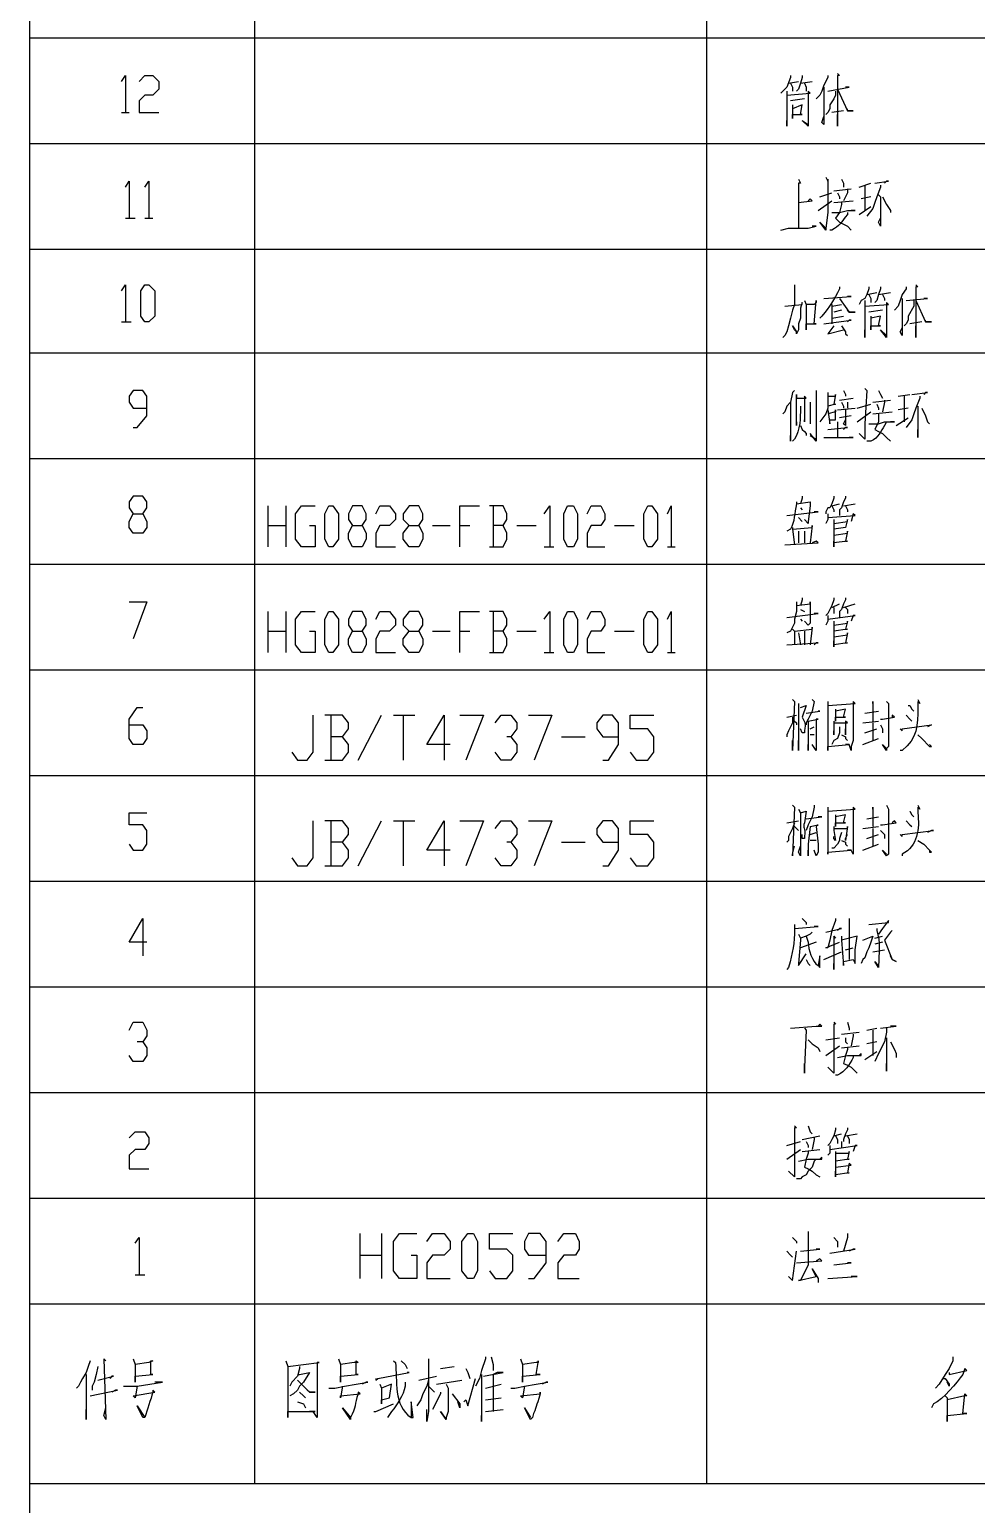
# Model space of a CAD drawing. Header units: millimetres. Extents: x -2210 to 6171, y -6737 to 5572.
# Drawn here: x 3473 to 4414, y -5699 to -4232 of the extents above; entities that cross this region are included whole.
import ezdxf

# ---------------------------------------------------------------- set-up
doc = ezdxf.new("R2010")
doc.units = ezdxf.units.MM
doc.layers.add('1', color=7, linetype='Continuous')

msp = doc.modelspace()

# ---------------------------------------------------------------- linework, layer by layer
at = {"layer": '1', "color": 0, "lineweight": 25}
for points in [[(3472.8, -1721.6), (3472.8, -6684.7)], [(3696.5, -1721.6), (3696.5, -5678.8)], [(4145.9, -1721.6), (4145.9, -5678.8)], [(6171.2, -4241.1), (3472.8, -4241.1)], [(3564.2, -4283.9), (3568.1, -4278.1), (3568.1, -4315)], [(3581.7, -4283.9), (3587.5, -4278.1), (3595.3, -4278.1), (3601.2, -4283.9), (3601.2, -4291.7), (3595.3, -4297.5), (3587.5, -4297.5), (3581.7, -4303.4), (3581.7, -4315), (3601.2, -4315)], [(4229.6, -4278.1), (4229.6, -4280), (4225.7, -4289.7), (4221.8, -4293.6), (4219.8, -4295.6)], [(4241.2, -4278.1), (4241.2, -4280), (4239.3, -4285.8), (4237.3, -4291.7), (4235.4, -4293.6)], [(4266.5, -4278.1), (4266.5, -4280), (4262.6, -4287.8), (4260.7, -4293.6), (4258.7, -4297.5), (4254.9, -4301.4), (4254.9, -4301.4)], [(4276.3, -4276.1), (4278.2, -4278.1), (4276.3, -4278.1), (4276.3, -4328.6), (4276.3, -4324.8), (4276.3, -4317)], [(4225.7, -4293.6), (4225.7, -4297.5), (4225.7, -4328.6), (4225.7, -4324.8), (4225.7, -4322.8)], [(4225.7, -4297.5), (4249, -4295.6), (4247.1, -4293.6), (4247.1, -4297.5), (4247.1, -4324.8), (4247.1, -4326.7), (4247.1, -4328.6), (4241.2, -4322.8), (4247.1, -4326.7)], [(4227.6, -4285.8), (4237.3, -4283.9)], [(4229.6, -4285.8), (4231.5, -4289.7), (4231.5, -4293.6)], [(4239.3, -4285.8), (4251, -4283.9)], [(4243.2, -4285.8), (4245.1, -4289.7), (4245.1, -4293.6)], [(4262.6, -4289.7), (4262.6, -4326.7), (4260.7, -4324.8), (4262.6, -4318.9)], [(4274.3, -4293.6), (4274.3, -4297.5), (4272.4, -4301.4), (4268.5, -4307.2), (4268.5, -4311.1), (4266.5, -4315), (4264.6, -4317)], [(4266.5, -4293.6), (4287.9, -4289.7), (4286, -4289.7), (4284, -4289.7)], [(4276.3, -4291.7), (4286, -4313.1), (4291.8, -4313.1), (4289.9, -4313.1), (4286, -4313.1), (4286, -4311.1)], [(4243.2, -4301.4), (4229.6, -4303.4)], [(4231.5, -4307.2), (4231.5, -4311.1), (4231.5, -4320.9), (4231.5, -4317), (4241.2, -4317), (4239.3, -4317), (4241.2, -4307.2), (4241.2, -4307.2), (4231.5, -4311.1)], [(3564.2, -4315), (3572, -4315)], [(4282.1, -4313.1), (4270.4, -4315)], [(6171.2, -4346.2), (3472.8, -4346.2)], [(3568.1, -4389), (3572, -4383.1), (3572, -4420.1)], [(3587.5, -4389), (3591.4, -4383.1), (3591.4, -4420.1)], [(4237.3, -4381.2), (4239.3, -4385.1), (4237.3, -4385.1), (4237.3, -4392.8), (4237.3, -4429.8)], [(4264.6, -4379.2), (4266.5, -4383.1), (4266.5, -4381.2), (4266.5, -4414.2), (4264.6, -4429.8), (4264.6, -4431.8), (4258.7, -4424), (4264.6, -4429.8)], [(4280.1, -4381.2), (4282.1, -4385.1), (4282.1, -4389)], [(4297.7, -4389), (4309.3, -4385.1)], [(4313.2, -4385.1), (4326.8, -4383.1), (4324.9, -4383.1), (4322.9, -4385.1)], [(4237.3, -4404.5), (4251, -4402.6), (4249, -4400.6), (4247.1, -4402.6)], [(4258.7, -4398.7), (4270.4, -4394.8)], [(4272.4, -4392.8), (4289.9, -4390.9)], [(4276.3, -4394.8), (4278.2, -4398.7), (4278.2, -4400.6)], [(4286, -4390.9), (4286, -4394.8), (4282.1, -4402.6)], [(4309.3, -4398.7), (4299.6, -4400.6)], [(4303.5, -4387), (4303.5, -4412.3)], [(4319.1, -4387), (4319.1, -4389), (4315.2, -4398.7), (4313.2, -4404.5), (4311.3, -4410.4), (4305.4, -4418.1)], [(4317.1, -4396.7), (4319.1, -4398.7), (4319.1, -4427.9), (4317.1, -4424), (4319.1, -4420.1)], [(4321, -4398.7), (4324.9, -4406.5), (4328.8, -4412.3), (4328.8, -4414.2)], [(4256.8, -4412.3), (4270.4, -4402.6)], [(4270.4, -4414.2), (4278.2, -4414.2), (4286, -4412.3), (4293.8, -4412.3), (4291.8, -4412.3), (4289.9, -4412.3)], [(4272.4, -4404.5), (4291.8, -4402.6)], [(4280.1, -4404.5), (4280.1, -4406.5), (4278.2, -4414.2), (4274.3, -4420.1), (4278.2, -4424), (4282.1, -4425.9), (4286, -4427.9), (4289.9, -4431.8)], [(4297.7, -4416.2), (4309.3, -4408.4)], [(3568.1, -4420.1), (3577.8, -4420.1)], [(3587.5, -4420.1), (3595.3, -4420.1)], [(4219.8, -4431.8), (4227.6, -4429.8), (4247.1, -4429.8), (4254.9, -4427.9), (4254.9, -4427.9), (4251, -4427.9)], [(6171.2, -4451.2), (3472.8, -4451.2)], [(3564.2, -4492.1), (3568.1, -4486.2), (3568.1, -4523.2)], [(3587.5, -4523.2), (3583.6, -4517.4), (3583.6, -4492.1), (3587.5, -4486.2), (3591.4, -4486.2), (3597.3, -4492.1), (3597.3, -4517.4), (3591.4, -4523.2), (3587.5, -4523.2)], [(4233.5, -4486.2), (4233.5, -4496), (4233.5, -4505.7), (4233.5, -4505.7), (4231.5, -4511.5), (4229.6, -4519.3), (4227.6, -4527.1), (4225.7, -4532.9), (4223.7, -4536.8), (4221.8, -4538.8)], [(4307.4, -4488.2), (4307.4, -4490.1), (4305.4, -4496), (4303.5, -4499.9), (4299.6, -4501.8), (4297.7, -4505.7)], [(4319.1, -4488.2), (4319.1, -4490.1), (4317.1, -4496), (4315.2, -4501.8), (4313.2, -4503.7)], [(4344.3, -4488.2), (4344.3, -4490.1), (4340.5, -4496), (4338.5, -4501.8), (4336.6, -4507.6), (4332.7, -4511.5), (4332.7, -4511.5)], [(4354.1, -4486.2), (4356, -4488.2), (4354.1, -4488.2), (4354.1, -4538.8), (4354.1, -4534.9), (4354.1, -4527.1)], [(4243.2, -4501.8), (4245.1, -4505.7), (4245.1, -4521.3), (4245.1, -4531), (4245.1, -4527.1), (4245.1, -4525.1), (4254.9, -4525.1), (4252.9, -4525.1), (4254.9, -4501.8), (4254.9, -4503.7), (4252.9, -4505.7), (4245.1, -4505.7)], [(4262.6, -4499.9), (4289.9, -4497.9), (4287.9, -4497.9), (4286, -4497.9)], [(4278.2, -4499.9), (4287.9, -4513.5), (4293.8, -4513.5), (4287.9, -4513.5), (4286, -4511.5)], [(4303.5, -4501.8), (4303.5, -4507.6), (4303.5, -4538.8), (4303.5, -4534.9), (4303.5, -4531)], [(4305.4, -4496), (4315.2, -4494)], [(4307.4, -4496), (4309.3, -4499.9), (4309.3, -4503.7)], [(4317.1, -4496), (4328.8, -4494)], [(4321, -4496), (4322.9, -4499.9), (4322.9, -4501.8)], [(4340.5, -4499.9), (4340.5, -4536.8), (4338.5, -4532.9), (4340.5, -4529)], [(4352.1, -4501.8), (4352.1, -4507.6), (4346.3, -4517.4), (4346.3, -4521.3), (4344.3, -4525.1), (4342.4, -4527.1)], [(4344.3, -4501.8), (4365.7, -4499.9), (4363.8, -4499.9), (4361.9, -4499.9)], [(4354.1, -4501.8), (4363.8, -4523.2), (4369.6, -4523.2), (4367.7, -4523.2), (4363.8, -4523.2), (4363.8, -4521.3)], [(4223.7, -4507.6), (4241.2, -4505.7), (4241.2, -4505.7), (4241.2, -4503.7), (4239.3, -4509.6), (4239.3, -4519.3), (4237.3, -4525.1), (4237.3, -4531), (4235.4, -4534.9), (4235.4, -4532.9), (4233.5, -4531), (4231.5, -4527.1), (4235.4, -4532.9), (4235.4, -4532.9)], [(4270.4, -4505.7), (4270.4, -4525.1)], [(4270.4, -4507.6), (4280.1, -4505.7)], [(4270.4, -4519.3), (4282.1, -4517.4)], [(4280.1, -4511.5), (4272.4, -4513.5)], [(4303.5, -4507.6), (4326.8, -4505.7), (4324.9, -4503.7), (4324.9, -4507.6), (4324.9, -4534.9), (4324.9, -4536.8), (4324.9, -4538.8), (4319.1, -4531), (4324.9, -4536.8)], [(4321, -4511.5), (4307.4, -4513.5)], [(4309.3, -4517.4), (4309.3, -4519.3), (4309.3, -4531), (4309.3, -4527.1), (4319.1, -4527.1), (4317.1, -4527.1), (4319.1, -4517.4), (4319.1, -4517.4), (4309.3, -4519.3)], [(3564.2, -4523.2), (3573.9, -4523.2)], [(4262.6, -4525.1), (4289.9, -4521.3), (4287.9, -4521.3), (4286, -4523.2)], [(4272.4, -4527.1), (4266.5, -4534.9), (4266.5, -4534.9), (4282.1, -4531)], [(4280.1, -4527.1), (4284, -4532.9), (4284, -4534.9), (4286, -4536.8)], [(4359.9, -4523.2), (4348.2, -4525.1)], [(6171.2, -4554.3), (3472.8, -4554.3)], [(3575.9, -4628.3), (3579.8, -4628.3), (3589.5, -4616.6), (3589.5, -4597.1), (3585.6, -4591.3), (3575.9, -4591.3), (3572, -4597.1), (3572, -4603), (3575.9, -4608.8), (3589.5, -4608.8)], [(4233.5, -4591.3), (4231.5, -4593.2), (4229.6, -4603), (4225.7, -4606.9), (4223.7, -4612.7), (4221.8, -4614.6)], [(4254.9, -4591.3), (4254.9, -4595.2), (4254.9, -4638), (4254.9, -4639.9), (4254.9, -4641.9), (4249, -4634.1)], [(4282.1, -4591.3), (4284, -4595.2), (4284, -4597.1)], [(4303.5, -4589.3), (4305.4, -4591.3), (4305.4, -4591.3), (4303.5, -4624.4), (4303.5, -4638), (4303.5, -4639.9), (4297.7, -4634.1), (4303.5, -4639.9)], [(4317.1, -4591.3), (4319.1, -4595.2), (4321, -4599.1)], [(4229.6, -4603), (4229.6, -4634.1), (4229.6, -4639.9), (4229.6, -4641.9), (4229.6, -4636)], [(4235.4, -4622.4), (4235.4, -4626.3), (4235.4, -4620.5), (4235.4, -4599.1), (4235.4, -4595.2), (4235.4, -4599.1), (4245.1, -4599.1), (4243.2, -4597.1), (4243.2, -4622.4), (4243.2, -4622.4), (4243.2, -4620.5)], [(4249, -4603), (4249, -4624.4)], [(4266.5, -4593.2), (4266.5, -4603), (4266.5, -4608.8), (4264.6, -4614.6), (4258.7, -4622.4)], [(4266.5, -4597.1), (4274.3, -4597.1), (4274.3, -4595.2), (4272.4, -4604.9), (4274.3, -4604.9), (4266.5, -4606.9)], [(4278.2, -4601), (4291.8, -4599.1)], [(4280.1, -4603), (4282.1, -4606.9), (4282.1, -4608.8)], [(4286, -4603), (4286, -4608.8)], [(4295.7, -4608.8), (4309.3, -4604.9)], [(4311.3, -4603), (4328.8, -4601)], [(4315.2, -4604.9), (4317.1, -4608.8), (4317.1, -4610.7)], [(4322.9, -4601), (4322.9, -4603), (4321, -4612.7)], [(4336.6, -4597.1), (4348.2, -4595.2)], [(4342.4, -4597.1), (4342.4, -4622.4)], [(4358, -4597.1), (4358, -4599.1), (4354.1, -4608.8), (4352.1, -4614.6), (4350.2, -4620.5), (4344.3, -4628.3)], [(4350.2, -4595.2), (4365.7, -4593.2), (4363.8, -4593.2), (4361.9, -4595.2)], [(4266.5, -4610.7), (4268.5, -4624.4), (4268.5, -4620.5), (4274.3, -4620.5), (4274.3, -4620.5), (4274.3, -4610.7), (4274.3, -4612.7), (4266.5, -4614.6)], [(4276.3, -4610.7), (4293.8, -4608.8)], [(4289.9, -4616.6), (4278.2, -4618.5)], [(4284, -4610.7), (4284, -4626.3), (4282.1, -4624.4), (4284, -4620.5)], [(4295.7, -4622.4), (4309.3, -4612.7)], [(4311.3, -4614.6), (4330.7, -4612.7)], [(4317.1, -4614.6), (4317.1, -4616.6), (4317.1, -4622.4), (4313.2, -4630.2), (4317.1, -4632.1), (4321, -4634.1), (4324.9, -4638), (4328.8, -4641.9)], [(4334.6, -4626.3), (4346.3, -4618.5)], [(4346.3, -4608.8), (4336.6, -4610.7)], [(4356, -4606.9), (4356, -4608.8), (4356, -4638), (4356, -4634.1), (4356, -4630.2)], [(4359.9, -4608.8), (4363.8, -4616.6), (4365.7, -4622.4), (4367.7, -4624.4)], [(4239.3, -4626.3), (4241.2, -4630.2), (4243.2, -4632.1), (4245.1, -4634.1), (4245.1, -4636)], [(4266.5, -4630.2), (4286, -4628.3), (4284, -4628.3), (4282.1, -4630.2)], [(4276.3, -4622.4), (4276.3, -4638)], [(4307.4, -4624.4), (4317.1, -4624.4), (4322.9, -4622.4), (4332.7, -4622.4), (4330.7, -4622.4), (4328.8, -4622.4)], [(4249, -4636), (4254.9, -4639.9)], [(4262.6, -4638), (4291.8, -4638), (4289.9, -4638), (4287.9, -4638)], [(6171.2, -4659.4), (3472.8, -4659.4)], [(3575.9, -4733.3), (3572, -4727.5), (3572, -4721.6), (3575.9, -4713.9), (3585.6, -4713.9), (3589.5, -4708), (3589.5, -4702.2), (3585.6, -4696.4), (3575.9, -4696.4), (3572, -4702.2), (3572, -4708), (3575.9, -4713.9)], [(3710.1, -4746.9), (3710.1, -4706.1)], [(3727.6, -4706.1), (3727.6, -4746.9)], [(3751, -4725.5), (3756.8, -4725.5), (3756.8, -4746.9), (3743.2, -4746.9), (3737.3, -4739.2), (3737.3, -4713.9), (3743.2, -4706.1), (3756.8, -4706.1)], [(3770.4, -4746.9), (3766.5, -4739.2), (3766.5, -4713.9), (3770.4, -4706.1), (3774.3, -4706.1), (3780.1, -4713.9), (3780.1, -4739.2), (3774.3, -4746.9), (3770.4, -4746.9)], [(3793.8, -4746.9), (3789.9, -4739.2), (3789.9, -4733.3), (3793.8, -4725.5), (3803.5, -4725.5), (3807.4, -4719.7), (3807.4, -4713.9), (3803.5, -4706.1), (3793.8, -4706.1), (3789.9, -4713.9), (3789.9, -4719.7), (3793.8, -4725.5)], [(3817.1, -4713.9), (3821, -4706.1), (3830.7, -4706.1), (3836.6, -4713.9), (3836.6, -4719.7), (3830.7, -4725.5), (3821, -4725.5), (3817.1, -4733.3), (3817.1, -4746.9), (3836.6, -4746.9)], [(3850.2, -4746.9), (3844.3, -4739.2), (3844.3, -4733.3), (3850.2, -4725.5), (3859.9, -4725.5), (3863.8, -4719.7), (3863.8, -4713.9), (3859.9, -4706.1), (3850.2, -4706.1), (3844.3, -4713.9), (3844.3, -4719.7), (3850.2, -4725.5)], [(3900.8, -4746.9), (3900.8, -4706.1), (3920.2, -4706.1)], [(3943.6, -4725.5), (3947.5, -4719.7), (3947.5, -4713.9), (3943.6, -4706.1), (3930, -4706.1)], [(3933.8, -4706.1), (3933.8, -4746.9)], [(3984.4, -4713.9), (3990.3, -4706.1), (3990.3, -4746.9)], [(4007.8, -4746.9), (4003.9, -4739.2), (4003.9, -4713.9), (4007.8, -4706.1), (4013.6, -4706.1), (4017.5, -4713.9), (4017.5, -4739.2), (4013.6, -4746.9), (4007.8, -4746.9)], [(4027.2, -4713.9), (4031.1, -4706.1), (4040.8, -4706.1), (4044.7, -4713.9), (4044.7, -4719.7), (4040.8, -4725.5), (4031.1, -4725.5), (4027.2, -4733.3), (4027.2, -4746.9), (4044.7, -4746.9)], [(4087.5, -4746.9), (4083.6, -4739.2), (4083.6, -4713.9), (4087.5, -4706.1), (4091.4, -4706.1), (4097.3, -4713.9), (4097.3, -4739.2), (4091.4, -4746.9), (4087.5, -4746.9)], [(4107, -4713.9), (4110.9, -4706.1), (4110.9, -4746.9)], [(4235.4, -4704.1), (4249, -4702.2), (4249, -4702.2), (4249, -4706.1), (4247.1, -4721.6), (4247.1, -4723.6), (4243.2, -4719.7)], [(4241.2, -4696.4), (4241.2, -4698.3), (4239.3, -4704.1)], [(4239.3, -4708), (4241.2, -4710)], [(4272.4, -4696.4), (4272.4, -4698.3), (4270.4, -4704.1), (4268.5, -4708), (4266.5, -4708), (4264.6, -4711.9), (4264.6, -4713.9)], [(4270.4, -4706.1), (4278.2, -4704.1)], [(4270.4, -4706.1), (4272.4, -4710), (4272.4, -4711.9)], [(4284, -4696.4), (4284, -4698.3), (4282.1, -4702.2), (4280.1, -4708), (4278.2, -4710)], [(4282.1, -4706.1), (4293.8, -4704.1)], [(4284, -4706.1), (4286, -4710), (4286, -4711.9)], [(3585.6, -4713.9), (3589.5, -4721.6), (3589.5, -4727.5), (3585.6, -4733.3), (3575.9, -4733.3)], [(4225.7, -4715.8), (4256.8, -4711.9), (4254.9, -4711.9), (4252.9, -4711.9)], [(4237.3, -4717.8), (4241.2, -4721.6)], [(4266.5, -4713.9), (4266.5, -4719.7), (4264.6, -4723.6), (4264.6, -4723.6)], [(4266.5, -4717.8), (4293.8, -4715.8), (4291.8, -4713.9), (4289.9, -4721.6)], [(4272.4, -4719.7), (4272.4, -4723.6), (4272.4, -4731.4), (4272.4, -4746.9), (4272.4, -4741.1)], [(4272.4, -4723.6), (4286, -4721.6), (4286, -4719.7), (4284, -4727.5), (4284, -4727.5), (4272.4, -4729.4)], [(4278.2, -4710), (4278.2, -4713.9), (4278.2, -4715.8)], [(3710.1, -4725.5), (3727.6, -4725.5)], [(3803.5, -4725.5), (3807.4, -4733.3), (3807.4, -4739.2), (3803.5, -4746.9), (3793.8, -4746.9)], [(3859.9, -4725.5), (3863.8, -4733.3), (3863.8, -4739.2), (3859.9, -4746.9), (3850.2, -4746.9)], [(3873.5, -4725.5), (3891, -4725.5)], [(3900.8, -4725.5), (3910.5, -4725.5)], [(3930, -4746.9), (3943.6, -4746.9), (3947.5, -4739.2), (3947.5, -4733.3), (3943.6, -4725.5), (3933.8, -4725.5)], [(3957.2, -4725.5), (3976.6, -4725.5)], [(4054.5, -4725.5), (4073.9, -4725.5)], [(4231.5, -4729.4), (4251, -4727.5), (4251, -4725.5), (4249, -4743)], [(4231.5, -4727.5), (4231.5, -4729.4), (4233.5, -4745)], [(4237.3, -4731.4), (4237.3, -4743)], [(4243.2, -4731.4), (4243.2, -4743)], [(4272.4, -4735.3), (4286, -4733.3), (4286, -4731.4), (4284, -4741.1), (4286, -4741.1), (4272.4, -4743)], [(3984.4, -4746.9), (3994.2, -4746.9)], [(4107, -4746.9), (4114.8, -4746.9)], [(4223.7, -4745), (4256.8, -4743), (4254.9, -4741.1), (4251, -4743)], [(6171.2, -4764.4), (3472.8, -4764.4)], [(3572, -4801.4), (3589.5, -4801.4), (3575.9, -4838.4)], [(3710.1, -4852), (3710.1, -4811.1)], [(3727.6, -4811.1), (3727.6, -4852)], [(3751, -4830.6), (3756.8, -4830.6), (3756.8, -4852), (3743.2, -4852), (3737.3, -4844.2), (3737.3, -4818.9), (3743.2, -4811.1), (3756.8, -4811.1)], [(3770.4, -4852), (3766.5, -4844.2), (3766.5, -4818.9), (3770.4, -4811.1), (3774.3, -4811.1), (3780.1, -4818.9), (3780.1, -4844.2), (3774.3, -4852), (3770.4, -4852)], [(3793.8, -4852), (3789.9, -4844.2), (3789.9, -4838.4), (3793.8, -4830.6), (3803.5, -4830.6), (3807.4, -4824.8), (3807.4, -4818.9), (3803.5, -4811.1), (3793.8, -4811.1), (3789.9, -4818.9), (3789.9, -4824.8), (3793.8, -4830.6)], [(3817.1, -4818.9), (3821, -4811.1), (3830.7, -4811.1), (3836.6, -4818.9), (3836.6, -4824.8), (3830.7, -4830.6), (3821, -4830.6), (3817.1, -4838.4), (3817.1, -4852), (3836.6, -4852)], [(3850.2, -4852), (3844.3, -4844.2), (3844.3, -4838.4), (3850.2, -4830.6), (3859.9, -4830.6), (3863.8, -4824.8), (3863.8, -4818.9), (3859.9, -4811.1), (3850.2, -4811.1), (3844.3, -4818.9), (3844.3, -4824.8), (3850.2, -4830.6)], [(3900.8, -4852), (3900.8, -4811.1), (3920.2, -4811.1)], [(3943.6, -4830.6), (3947.5, -4824.8), (3947.5, -4818.9), (3943.6, -4811.1), (3930, -4811.1)], [(3933.8, -4811.1), (3933.8, -4852)], [(3984.4, -4818.9), (3990.3, -4811.1), (3990.3, -4852)], [(4007.8, -4852), (4003.9, -4844.2), (4003.9, -4818.9), (4007.8, -4811.1), (4013.6, -4811.1), (4017.5, -4818.9), (4017.5, -4844.2), (4013.6, -4852), (4007.8, -4852)], [(4027.2, -4818.9), (4031.1, -4811.1), (4040.8, -4811.1), (4044.7, -4818.9), (4044.7, -4824.8), (4040.8, -4830.6), (4031.1, -4830.6), (4027.2, -4838.4), (4027.2, -4852), (4044.7, -4852)], [(4087.5, -4852), (4083.6, -4844.2), (4083.6, -4818.9), (4087.5, -4811.1), (4091.4, -4811.1), (4097.3, -4818.9), (4097.3, -4844.2), (4091.4, -4852), (4087.5, -4852)], [(4107, -4818.9), (4110.9, -4811.1), (4110.9, -4852)], [(4235.4, -4801.4), (4235.4, -4811.1), (4233.5, -4818.9), (4233.5, -4822.8), (4231.5, -4826.7), (4229.6, -4830.6), (4225.7, -4832.5)], [(4235.4, -4805.3), (4235.4, -4805.3), (4249, -4803.4), (4249, -4801.4), (4249, -4805.3), (4249, -4822.8), (4247.1, -4824.8), (4243.2, -4820.9)], [(4241.2, -4797.5), (4241.2, -4799.5), (4239.3, -4805.3)], [(4239.3, -4809.2), (4243.2, -4811.1)], [(4272.4, -4797.5), (4272.4, -4799.5), (4270.4, -4805.3), (4268.5, -4809.2), (4268.5, -4809.2), (4266.5, -4813.1), (4264.6, -4815)], [(4270.4, -4807.2), (4278.2, -4803.4)], [(4272.4, -4807.2), (4272.4, -4809.2), (4272.4, -4813.1)], [(4284, -4797.5), (4284, -4799.5), (4282.1, -4803.4), (4280.1, -4809.2), (4278.2, -4811.1)], [(4278.2, -4811.1), (4278.2, -4813.1), (4278.2, -4817)], [(4282.1, -4807.2), (4293.8, -4803.4)], [(4284, -4807.2), (4286, -4809.2), (4286, -4813.1)], [(4225.7, -4817), (4256.8, -4813.1), (4256.8, -4813.1), (4252.9, -4813.1)], [(4239.3, -4818.9), (4241.2, -4820.9)], [(4266.5, -4815), (4266.5, -4818.9), (4266.5, -4820.9), (4264.6, -4824.8)], [(4266.5, -4818.9), (4293.8, -4815), (4291.8, -4815), (4289.9, -4820.9)], [(4272.4, -4820.9), (4272.4, -4846.2), (4272.4, -4844.2), (4272.4, -4840.3)], [(4272.4, -4824.8), (4286, -4822.8), (4286, -4820.9), (4284, -4828.6), (4286, -4828.6), (4272.4, -4830.6)], [(3710.1, -4830.6), (3727.6, -4830.6)], [(3803.5, -4830.6), (3807.4, -4838.4), (3807.4, -4844.2), (3803.5, -4852), (3793.8, -4852)], [(3859.9, -4830.6), (3863.8, -4838.4), (3863.8, -4844.2), (3859.9, -4852), (3850.2, -4852)], [(3873.5, -4830.6), (3891, -4830.6)], [(3900.8, -4830.6), (3910.5, -4830.6)], [(3930, -4852), (3943.6, -4852), (3947.5, -4844.2), (3947.5, -4838.4), (3943.6, -4830.6), (3933.8, -4830.6)], [(3957.2, -4830.6), (3976.6, -4830.6)], [(4054.5, -4830.6), (4073.9, -4830.6)], [(4231.5, -4828.6), (4233.5, -4830.6), (4233.5, -4844.2)], [(4233.5, -4830.6), (4251, -4828.6), (4251, -4826.7), (4249, -4844.2)], [(4237.3, -4832.5), (4239.3, -4844.2)], [(4243.2, -4830.6), (4243.2, -4844.2)], [(4272.4, -4836.4), (4286, -4834.5), (4286, -4832.5), (4284, -4842.3), (4286, -4842.3), (4272.4, -4844.2)], [(3984.4, -4852), (3994.2, -4852)], [(4107, -4852), (4114.8, -4852)], [(4225.7, -4844.2), (4256.8, -4842.3), (4254.9, -4842.3), (4252.9, -4844.2)], [(6171.2, -4869.5), (3472.8, -4869.5)], [(4231.5, -4898.7), (4233.5, -4900.6), (4233.5, -4900.6), (4231.5, -4949.3), (4231.5, -4947.3), (4231.5, -4939.5)], [(4251, -4898.7), (4252.9, -4900.6), (4252.9, -4900.6), (4251, -4910.4), (4249, -4914.2), (4247.1, -4918.1), (4245.1, -4922), (4245.1, -4924)], [(3572, -4924), (3585.6, -4924), (3589.5, -4929.8), (3589.5, -4937.6), (3585.6, -4943.4), (3575.9, -4943.4), (3572, -4937.6), (3572, -4918.1), (3579.8, -4906.5), (3585.6, -4906.5)], [(4237.3, -4902.6), (4237.3, -4949.3), (4237.3, -4939.5)], [(4245.1, -4912.3), (4258.7, -4910.4), (4258.7, -4910.4), (4256.8, -4910.4)], [(4266.5, -4900.6), (4266.5, -4904.5), (4266.5, -4949.3), (4266.5, -4945.4), (4287.9, -4943.4), (4287.9, -4943.4), (4284, -4943.4)], [(4266.5, -4904.5), (4293.8, -4902.6), (4291.8, -4900.6), (4291.8, -4935.7), (4291.8, -4939.5), (4289.9, -4945.4), (4289.9, -4949.3), (4287.9, -4943.4)], [(4274.3, -4908.4), (4274.3, -4920.1), (4274.3, -4916.2), (4284, -4916.2), (4282.1, -4916.2), (4284, -4908.4), (4284, -4908.4), (4274.3, -4910.4)], [(4303.5, -4912.3), (4317.1, -4910.4)], [(4311.3, -4900.6), (4311.3, -4902.6), (4311.3, -4900.6), (4311.3, -4920.1)], [(4324.9, -4900.6), (4326.8, -4902.6), (4326.8, -4902.6), (4326.8, -4945.4), (4324.9, -4947.3), (4324.9, -4949.3), (4321, -4943.4), (4324.9, -4947.3)], [(4346.3, -4904.5), (4348.2, -4904.5), (4350.2, -4908.4), (4352.1, -4910.4)], [(3733.5, -4951.2), (3739.3, -4959), (3749, -4959), (3754.9, -4951.2), (3754.9, -4914.2)], [(3784, -4935.7), (3789.9, -4927.9), (3789.9, -4922), (3784, -4914.2), (3766.5, -4914.2)], [(3772.4, -4914.2), (3772.4, -4959)], [(3799.6, -4959), (3822.9, -4914.2)], [(3834.6, -4914.2), (3856, -4914.2)], [(3844.3, -4914.2), (3844.3, -4959)], [(3891, -4943.4), (3867.7, -4943.4), (3885.2, -4914.2), (3885.2, -4959)], [(3900.8, -4914.2), (3924.1, -4914.2), (3906.6, -4959)], [(3935.8, -4922), (3941.6, -4914.2), (3951.4, -4914.2), (3957.2, -4922), (3957.2, -4927.9), (3951.4, -4935.7), (3947.5, -4935.7)], [(3968.9, -4914.2), (3992.2, -4914.2), (3974.7, -4959)], [(4042.8, -4959), (4048.6, -4959), (4058.4, -4943.4), (4058.4, -4922), (4052.5, -4914.2), (4042.8, -4914.2), (4037, -4922), (4037, -4927.9), (4042.8, -4935.7), (4058.4, -4935.7)], [(4070, -4951.2), (4075.9, -4959), (4087.5, -4959), (4093.4, -4951.2), (4093.4, -4935.7), (4087.5, -4927.9), (4070, -4927.9), (4070, -4914.2), (4093.4, -4914.2)], [(4225.7, -4916.2), (4235.4, -4914.2)], [(4231.5, -4916.2), (4231.5, -4922), (4229.6, -4925.9), (4227.6, -4929.8), (4225.7, -4933.7), (4225.7, -4935.7)], [(4233.5, -4920.1), (4235.4, -4922), (4235.4, -4924)], [(4247.1, -4920.1), (4256.8, -4918.1), (4254.9, -4918.1), (4254.9, -4945.4), (4254.9, -4949.3), (4251, -4943.4)], [(4247.1, -4920.1), (4247.1, -4949.3), (4247.1, -4947.3), (4247.1, -4943.4)], [(4249, -4927.9), (4252.9, -4925.9)], [(4278.2, -4925.9), (4278.2, -4931.8), (4276.3, -4937.6), (4272.4, -4939.5), (4270.4, -4943.4)], [(4272.4, -4920.1), (4272.4, -4924), (4272.4, -4933.7), (4272.4, -4931.8), (4272.4, -4929.8)], [(4272.4, -4922), (4286, -4922), (4284, -4920.1), (4284, -4933.7), (4284, -4927.9)], [(4301.5, -4922), (4317.1, -4920.1)], [(4303.5, -4931.8), (4315.2, -4927.9)], [(4311.3, -4922), (4311.3, -4939.5)], [(4319.1, -4918.1), (4321, -4918.1), (4332.7, -4916.2), (4330.7, -4914.2), (4330.7, -4916.2)], [(4319.1, -4924), (4321, -4927.9), (4321, -4931.8)], [(4338.5, -4927.9), (4340.5, -4929.8), (4340.5, -4927.9), (4369.6, -4924), (4369.6, -4924), (4365.7, -4925.9)], [(4344.3, -4914.2), (4348.2, -4918.1), (4350.2, -4920.1), (4350.2, -4920.1)], [(3766.5, -4959), (3784, -4959), (3789.9, -4951.2), (3789.9, -4943.4), (3784, -4935.7), (3772.4, -4935.7)], [(3951.4, -4935.7), (3957.2, -4943.4), (3957.2, -4951.2), (3951.4, -4959), (3941.6, -4959), (3935.8, -4951.2)], [(4001.9, -4935.7), (4025.3, -4935.7)], [(4252.9, -4933.7), (4249, -4933.7)], [(4280.1, -4933.7), (4284, -4935.7), (4284, -4937.6), (4286, -4939.5)], [(4301.5, -4943.4), (4317.1, -4937.6)], [(4356, -4933.7), (4359.9, -4937.6), (4367.7, -4945.4), (4369.6, -4945.4), (4367.7, -4943.4)], [(6171.2, -4974.6), (3472.8, -4974.6)], [(3572, -5042.7), (3575.9, -5048.5), (3585.6, -5048.5), (3589.5, -5042.7), (3589.5, -5029), (3585.6, -5023.2), (3572, -5023.2), (3572, -5011.5), (3589.5, -5011.5)], [(4231.5, -5003.7), (4233.5, -5005.7), (4231.5, -5054.3), (4231.5, -5052.4), (4233.5, -5044.6)], [(4237.3, -5007.6), (4239.3, -5011.5), (4239.3, -5054.3), (4237.3, -5050.4), (4239.3, -5044.6)], [(4252.9, -5003.7), (4252.9, -5005.7), (4252.9, -5005.7), (4251, -5015.4), (4249, -5019.3), (4247.1, -5023.2), (4245.1, -5029)], [(4245.1, -5017.4), (4260.7, -5015.4), (4258.7, -5015.4), (4256.8, -5015.4)], [(4266.5, -5005.7), (4266.5, -5009.6), (4266.5, -5052.4), (4266.5, -5050.4), (4289.9, -5048.5), (4286, -5048.5)], [(4266.5, -5009.6), (4293.8, -5007.6), (4291.8, -5005.7), (4291.8, -5040.7), (4291.8, -5052.4), (4289.9, -5048.5)], [(4274.3, -5013.5), (4274.3, -5025.1), (4274.3, -5021.3), (4284, -5021.3), (4282.1, -5021.3), (4284, -5013.5), (4284, -5013.5), (4274.3, -5015.4)], [(4305.4, -5017.4), (4317.1, -5015.4)], [(4311.3, -5005.7), (4311.3, -5007.6), (4311.3, -5005.7), (4311.3, -5025.1)], [(4324.9, -5003.7), (4326.8, -5007.6), (4326.8, -5007.6), (4326.8, -5046.5), (4326.8, -5050.4), (4326.8, -5052.4), (4324.9, -5054.3), (4321, -5048.5), (4324.9, -5052.4)], [(4348.2, -5009.6), (4348.2, -5009.6), (4350.2, -5013.5), (4352.1, -5015.4)], [(3733.5, -5056.3), (3739.3, -5064.1), (3749, -5064.1), (3754.9, -5056.3), (3754.9, -5019.3)], [(3784, -5040.7), (3789.9, -5032.9), (3789.9, -5027.1), (3784, -5019.3), (3766.5, -5019.3)], [(3772.4, -5019.3), (3772.4, -5064.1)], [(3799.6, -5064.1), (3822.9, -5019.3)], [(3834.6, -5019.3), (3856, -5019.3)], [(3844.3, -5019.3), (3844.3, -5064.1)], [(3891, -5048.5), (3867.7, -5048.5), (3885.2, -5019.3), (3885.2, -5064.1)], [(3900.8, -5019.3), (3924.1, -5019.3), (3906.6, -5064.1)], [(3935.8, -5027.1), (3941.6, -5019.3), (3951.4, -5019.3), (3957.2, -5027.1), (3957.2, -5032.9), (3951.4, -5040.7), (3947.5, -5040.7)], [(3968.9, -5019.3), (3992.2, -5019.3), (3974.7, -5064.1)], [(4042.8, -5064.1), (4048.6, -5064.1), (4058.4, -5048.5), (4058.4, -5027.1), (4052.5, -5019.3), (4042.8, -5019.3), (4037, -5027.1), (4037, -5032.9), (4042.8, -5040.7), (4058.4, -5040.7)], [(4070, -5056.3), (4075.9, -5064.1), (4087.5, -5064.1), (4093.4, -5056.3), (4093.4, -5040.7), (4087.5, -5032.9), (4070, -5032.9), (4070, -5019.3), (4093.4, -5019.3)], [(4225.7, -5021.3), (4237.3, -5019.3)], [(4233.5, -5021.3), (4231.5, -5027.1), (4229.6, -5031), (4227.6, -5034.9), (4227.6, -5038.8), (4225.7, -5040.7)], [(4233.5, -5025.1), (4237.3, -5029)], [(4249, -5025.1), (4247.1, -5042.7), (4247.1, -5054.3), (4247.1, -5052.4), (4247.1, -5048.5)], [(4249, -5025.1), (4256.8, -5023.2), (4256.8, -5023.2), (4254.9, -5025.1), (4256.8, -5042.7), (4256.8, -5050.4), (4254.9, -5054.3), (4252.9, -5048.5)], [(4249, -5032.9), (4254.9, -5031)], [(4280.1, -5031), (4278.2, -5036.8), (4278.2, -5038.8), (4276.3, -5042.7), (4272.4, -5046.5), (4270.4, -5046.5)], [(4272.4, -5025.1), (4272.4, -5029), (4274.3, -5038.8), (4272.4, -5036.8), (4272.4, -5034.9)], [(4272.4, -5027.1), (4286, -5027.1), (4286, -5025.1), (4284, -5038.8), (4284, -5036.8), (4286, -5032.9)], [(4301.5, -5027.1), (4317.1, -5025.1)], [(4311.3, -5027.1), (4311.3, -5029), (4311.3, -5044.6)], [(4319.1, -5023.2), (4321, -5023.2), (4334.6, -5021.3), (4332.7, -5019.3), (4330.7, -5021.3)], [(4319.1, -5029), (4322.9, -5032.9), (4322.9, -5036.8)], [(4338.5, -5032.9), (4340.5, -5034.9), (4340.5, -5032.9), (4371.6, -5029), (4369.6, -5029), (4365.7, -5031)], [(4344.3, -5019.3), (4348.2, -5023.2), (4350.2, -5025.1), (4350.2, -5025.1)], [(3766.5, -5064.1), (3784, -5064.1), (3789.9, -5056.3), (3789.9, -5048.5), (3784, -5040.7), (3772.4, -5040.7)], [(3951.4, -5040.7), (3957.2, -5048.5), (3957.2, -5056.3), (3951.4, -5064.1), (3941.6, -5064.1), (3935.8, -5056.3)], [(4001.9, -5040.7), (4025.3, -5040.7)], [(4254.9, -5038.8), (4249, -5038.8)], [(4280.1, -5038.8), (4284, -5040.7), (4284, -5042.7), (4286, -5044.6)], [(4301.5, -5048.5), (4317.1, -5042.7)], [(4305.4, -5036.8), (4317.1, -5032.9)], [(4356, -5038.8), (4361.9, -5042.7), (4367.7, -5048.5), (4367.7, -5050.4), (4369.6, -5050.4), (4367.7, -5048.5)], [(6171.2, -5079.6), (3472.8, -5079.6)], [(3589.5, -5139.9), (3572, -5139.9), (3585.6, -5116.6), (3585.6, -5153.5)], [(4241.2, -5116.6), (4245.1, -5120.5), (4245.1, -5120.5), (4245.1, -5122.4)], [(4274.3, -5116.6), (4274.3, -5118.5), (4270.4, -5128.3), (4268.5, -5138), (4266.5, -5145.8), (4264.6, -5145.8), (4278.2, -5139.9)], [(4287.9, -5116.6), (4287.9, -5118.5), (4287.9, -5118.5), (4287.9, -5157.4)], [(4307.4, -5122.4), (4326.8, -5120.5), (4326.8, -5118.5), (4321, -5126.3), (4317.1, -5132.1)], [(4233.5, -5126.3), (4256.8, -5124.4), (4254.9, -5124.4), (4252.9, -5124.4)], [(4237.3, -5132.1), (4239.3, -5136), (4239.3, -5138), (4237.3, -5161.3), (4237.3, -5163.3), (4245.1, -5151.6)], [(4251, -5130.2), (4249, -5132.1), (4245.1, -5134.1), (4239.3, -5136)], [(4264.6, -5130.2), (4280.1, -5126.3), (4278.2, -5126.3), (4276.3, -5128.3)], [(4272.4, -5134.1), (4274.3, -5136), (4272.4, -5134.1), (4272.4, -5167.2), (4272.4, -5165.2), (4272.4, -5161.3)], [(4280.1, -5134.1), (4280.1, -5138), (4282.1, -5163.3), (4282.1, -5159.4), (4291.8, -5157.4), (4293.8, -5161.3), (4293.8, -5157.4), (4293.8, -5147.7), (4295.7, -5134.1), (4295.7, -5134.1), (4280.1, -5138)], [(4301.5, -5138), (4311.3, -5134.1), (4311.3, -5134.1), (4309.3, -5139.9), (4307.4, -5145.8), (4305.4, -5149.7), (4303.5, -5155.5), (4301.5, -5157.4), (4299.6, -5161.3)], [(4313.2, -5136), (4321, -5134.1)], [(4330.7, -5128.3), (4328.8, -5130.2), (4322.9, -5138)], [(4254.9, -5139.9), (4239.3, -5145.8)], [(4284, -5147.7), (4291.8, -5145.8)], [(4311.3, -5149.7), (4322.9, -5147.7)], [(4321, -5139.9), (4313.2, -5141.9)], [(4322.9, -5138), (4330.7, -5157.4), (4334.6, -5159.4), (4330.7, -5157.4), (4328.8, -5153.5)], [(4245.1, -5157.4), (4247.1, -5161.3), (4247.1, -5161.3), (4249, -5163.3)], [(4262.6, -5157.4), (4280.1, -5149.7)], [(6171.2, -5184.7), (3472.8, -5184.7)], [(3572, -5227.5), (3575.9, -5219.7), (3585.6, -5219.7), (3589.5, -5227.5), (3589.5, -5233.3), (3585.6, -5239.2), (3579.8, -5239.2)], [(4229.6, -5225.5), (4254.9, -5223.6), (4260.7, -5223.6), (4258.7, -5221.6), (4256.8, -5223.6)], [(4272.4, -5219.7), (4274.3, -5221.6), (4272.4, -5221.6), (4272.4, -5254.7), (4272.4, -5270.3), (4272.4, -5270.3), (4266.5, -5264.4), (4272.4, -5270.3)], [(4286, -5219.7), (4287.9, -5225.5), (4287.9, -5227.5)], [(4243.2, -5225.5), (4245.1, -5227.5), (4243.2, -5264.4), (4243.2, -5270.3), (4243.2, -5266.4), (4243.2, -5260.6)], [(4264.6, -5237.2), (4278.2, -5235.3)], [(4280.1, -5231.4), (4297.7, -5229.4)], [(4284, -5235.3), (4284, -5239.2), (4286, -5241.1)], [(4291.8, -5231.4), (4291.8, -5233.3), (4289.9, -5243)], [(4305.4, -5227.5), (4315.2, -5225.5)], [(4311.3, -5227.5), (4311.3, -5252.8)], [(4324.9, -5225.5), (4324.9, -5229.4), (4322.9, -5239.2), (4317.1, -5250.8), (4313.2, -5258.6)], [(4319.1, -5225.5), (4334.6, -5223.6), (4332.7, -5223.6), (4328.8, -5223.6)], [(4324.9, -5235.3), (4324.9, -5237.2), (4324.9, -5268.3), (4324.9, -5260.6)], [(3585.6, -5239.2), (3589.5, -5245), (3589.5, -5252.8), (3585.6, -5258.6), (3575.9, -5258.6), (3572, -5252.8)], [(4247.1, -5237.2), (4251, -5241.1), (4256.8, -5245), (4258.7, -5248.9)], [(4264.6, -5252.8), (4278.2, -5243)], [(4276.3, -5254.7), (4286, -5252.8), (4291.8, -5252.8), (4299.6, -5252.8), (4299.6, -5250.8), (4297.7, -5252.8)], [(4280.1, -5245), (4297.7, -5243)], [(4286, -5245), (4286, -5246.9), (4284, -5252.8), (4282.1, -5260.6), (4286, -5262.5), (4289.9, -5264.4), (4293.8, -5268.3), (4295.7, -5270.3)], [(4303.5, -5256.7), (4315.2, -5248.9)], [(4315.2, -5239.2), (4305.4, -5241.1)], [(4328.8, -5239.2), (4332.7, -5246.9), (4334.6, -5250.8), (4334.6, -5254.7)], [(6171.2, -5289.7), (3472.8, -5289.7)], [(4233.5, -5322.8), (4235.4, -5324.8), (4233.5, -5324.8), (4233.5, -5357.8), (4233.5, -5371.4), (4233.5, -5373.4), (4227.6, -5367.6), (4233.5, -5373.4)], [(4247.1, -5322.8), (4249, -5328.6), (4251, -5330.6)], [(4274.3, -5324.8), (4274.3, -5326.7), (4272.4, -5332.5), (4270.4, -5336.4), (4270.4, -5336.4), (4268.5, -5340.3), (4266.5, -5342.3)], [(4286, -5324.8), (4286, -5326.7), (4284, -5330.6), (4282.1, -5336.4), (4282.1, -5338.4)], [(3572, -5334.5), (3577.8, -5328.6), (3587.5, -5328.6), (3591.4, -5334.5), (3591.4, -5340.3), (3587.5, -5346.2), (3577.8, -5346.2), (3572, -5352), (3572, -5365.6), (3591.4, -5365.6)], [(4225.7, -5342.3), (4239.3, -5338.4)], [(4241.2, -5336.4), (4258.7, -5332.5)], [(4245.1, -5338.4), (4247.1, -5342.3), (4247.1, -5344.2)], [(4252.9, -5334.5), (4252.9, -5336.4), (4251, -5346.2)], [(4272.4, -5332.5), (4280.1, -5330.6)], [(4274.3, -5332.5), (4276.3, -5336.4), (4276.3, -5340.3)], [(4280.1, -5338.4), (4280.1, -5340.3), (4280.1, -5344.2)], [(4284, -5332.5), (4295.7, -5330.6)], [(4286, -5332.5), (4287.9, -5336.4), (4287.9, -5340.3)], [(4225.7, -5355.9), (4239.3, -5346.2)], [(4237.3, -5357.8), (4247.1, -5355.9), (4252.9, -5355.9), (4260.7, -5355.9), (4260.7, -5353.9), (4258.7, -5355.9)], [(4241.2, -5348.1), (4258.7, -5346.2)], [(4247.1, -5348.1), (4247.1, -5350), (4245.1, -5355.9), (4243.2, -5363.7), (4247.1, -5365.6), (4251, -5367.6), (4254.9, -5371.4), (4258.7, -5373.4)], [(4268.5, -5342.3), (4268.5, -5346.2), (4268.5, -5348.1), (4268.5, -5350), (4266.5, -5352)], [(4268.5, -5346.2), (4295.7, -5342.3), (4293.8, -5342.3), (4291.8, -5348.1)], [(4274.3, -5348.1), (4274.3, -5350), (4274.3, -5359.8), (4274.3, -5373.4), (4274.3, -5367.6)], [(4274.3, -5350), (4287.9, -5350), (4287.9, -5348.1), (4286, -5355.9), (4287.9, -5355.9), (4274.3, -5357.8)], [(4254.9, -5355.9), (4252.9, -5357.8), (4251, -5363.7), (4247.1, -5367.6), (4245.1, -5371.4), (4241.2, -5373.4), (4239.3, -5375.3), (4235.4, -5375.3)], [(4274.3, -5363.7), (4289.9, -5361.7), (4287.9, -5359.8), (4286, -5369.5), (4287.9, -5369.5), (4274.3, -5371.4)], [(6171.2, -5394.8), (3472.8, -5394.8)], [(3577.8, -5439.5), (3581.7, -5433.7), (3581.7, -5470.7)], [(3801.5, -5474.6), (3801.5, -5429.8)], [(3822.9, -5429.8), (3822.9, -5474.6)], [(3852.1, -5451.2), (3858, -5451.2), (3858, -5474.6), (3840.5, -5474.6), (3834.6, -5466.8), (3834.6, -5437.6), (3840.5, -5429.8), (3858, -5429.8)], [(3867.7, -5437.6), (3873.5, -5429.8), (3885.2, -5429.8), (3891, -5437.6), (3891, -5445.4), (3885.2, -5451.2), (3873.5, -5451.2), (3867.7, -5459), (3867.7, -5474.6), (3891, -5474.6)], [(3908.6, -5474.6), (3902.7, -5466.8), (3902.7, -5437.6), (3908.6, -5429.8), (3914.4, -5429.8), (3918.3, -5437.6), (3918.3, -5466.8), (3914.4, -5474.6), (3908.6, -5474.6)], [(3930, -5466.8), (3935.8, -5474.6), (3947.5, -5474.6), (3953.3, -5466.8), (3953.3, -5451.2), (3947.5, -5445.4), (3930, -5445.4), (3930, -5429.8), (3953.3, -5429.8)], [(3968.9, -5474.6), (3974.7, -5474.6), (3986.4, -5459), (3986.4, -5437.6), (3980.5, -5429.8), (3968.9, -5429.8), (3965, -5437.6), (3965, -5445.4), (3968.9, -5451.2), (3986.4, -5451.2)], [(3998, -5437.6), (4003.9, -5429.8), (4015.6, -5429.8), (4019.4, -5437.6), (4019.4, -5445.4), (4015.6, -5451.2), (4003.9, -5451.2), (3998, -5459), (3998, -5474.6), (4019.4, -5474.6)], [(4231.5, -5433.7), (4235.4, -5437.6), (4235.4, -5439.5)], [(4247.1, -5427.9), (4247.1, -5431.8), (4247.1, -5457.1), (4247.1, -5460.9), (4239.3, -5476.5), (4237.3, -5476.5), (4254.9, -5472.6), (4251, -5464.8), (4256.8, -5474.6), (4256.8, -5478.5)], [(4272.4, -5433.7), (4276.3, -5437.6), (4276.3, -5439.5), (4276.3, -5443.4)], [(4286, -5429.8), (4286, -5433.7), (4282.1, -5447.3)], [(3801.5, -5451.2), (3822.9, -5451.2)], [(4225.7, -5447.3), (4229.6, -5451.2), (4231.5, -5453.2)], [(4227.6, -5472.6), (4231.5, -5476.5), (4235.4, -5447.3)], [(4235.4, -5459), (4260.7, -5457.1), (4258.7, -5455.1), (4254.9, -5457.1)], [(4239.3, -5447.3), (4258.7, -5445.4), (4256.8, -5445.4), (4254.9, -5445.4)], [(4268.5, -5449.3), (4293.8, -5445.4), (4291.8, -5445.4), (4287.9, -5447.3)], [(3577.8, -5470.7), (3587.5, -5470.7)], [(4272.4, -5460.9), (4289.9, -5459), (4287.9, -5459), (4286, -5459)], [(4266.5, -5474.6), (4295.7, -5472.6), (4293.8, -5472.6), (4289.9, -5472.6)], [(6171.2, -5499.9), (3472.8, -5499.9)], [(3533.1, -5556.3), (3531.1, -5562.1), (3529.2, -5567.9), (3525.3, -5573.8), (3523.3, -5577.7), (3521.4, -5581.6), (3519.4, -5583.5)], [(3546.7, -5554.3), (3548.6, -5556.3), (3546.7, -5554.3), (3548.6, -5614.6), (3546.7, -5610.7), (3548.6, -5603)], [(3575.9, -5554.3), (3577.8, -5560.2), (3577.8, -5577.7), (3577.8, -5571.8), (3595.3, -5569.9), (3593.4, -5569.9), (3593.4, -5558.2), (3593.4, -5556.3), (3595.3, -5556.3), (3591.4, -5558.2), (3577.8, -5560.2)], [(3727.6, -5556.3), (3729.6, -5562.1), (3729.6, -5612.7), (3729.6, -5606.9), (3756.8, -5606.9), (3751, -5606.9)], [(3729.6, -5562.1), (3760.7, -5558.2), (3758.7, -5558.2), (3758.7, -5562.1), (3758.7, -5606.9), (3758.7, -5612.7), (3754.9, -5606.9)], [(3780.1, -5554.3), (3782.1, -5560.2), (3782.1, -5577.7), (3782.1, -5571.8), (3799.6, -5569.9), (3797.7, -5569.9), (3797.7, -5558.2), (3797.7, -5556.3), (3799.6, -5558.2), (3795.7, -5558.2), (3782.1, -5560.2)], [(3842.4, -5556.3), (3846.3, -5560.2), (3848.2, -5564.1)], [(3869.6, -5554.3), (3869.6, -5606.9), (3867.7, -5616.6), (3867.7, -5610.7), (3867.7, -5604.9)], [(3926.1, -5552.4), (3926.1, -5554.3), (3922.2, -5566), (3920.2, -5573.8), (3916.3, -5581.6)], [(3931.9, -5552.4), (3933.8, -5560.2), (3933.8, -5566)], [(3961.1, -5554.3), (3963, -5560.2), (3963, -5577.7), (3963, -5571.8), (3980.5, -5569.9), (3976.6, -5569.9), (3978.6, -5558.2), (3978.6, -5556.3), (3978.6, -5558.2), (3976.6, -5558.2), (3963, -5560.2)], [(4391, -5552.4), (4391, -5556.3), (4387.1, -5564.1), (4383.3, -5569.9), (4377.4, -5579.6), (4373.5, -5583.5)], [(3529.2, -5569.9), (3529.2, -5599.1), (3529.2, -5614.6), (3529.2, -5610.7), (3529.2, -5604.9)], [(3540.8, -5562.1), (3538.9, -5569.9), (3537, -5577.7), (3535, -5581.6), (3535, -5585.5)], [(3540.8, -5575.7), (3556.4, -5571.8), (3554.5, -5571.8), (3552.5, -5573.8)], [(3741.2, -5562.1), (3741.2, -5564.1), (3739.3, -5571.8), (3733.5, -5577.7), (3731.5, -5581.6)], [(3739.3, -5569.9), (3741.2, -5569.9), (3751, -5567.9), (3751, -5567.9), (3745.1, -5577.7), (3741.2, -5581.6), (3739.3, -5585.5), (3735.4, -5589.3), (3731.5, -5591.3)], [(3817.1, -5573.8), (3817.1, -5575.7), (3819.1, -5573.8), (3850.2, -5567.9), (3850.2, -5567.9), (3848.2, -5567.9)], [(3859.9, -5575.7), (3877.4, -5571.8)], [(3881.3, -5564.1), (3894.9, -5562.1)], [(3904.7, -5597.1), (3906.6, -5595.2), (3908.6, -5601), (3916.3, -5573.8)], [(3906.6, -5564.1), (3908.6, -5567.9), (3910.5, -5573.8)], [(3922.2, -5569.9), (3922.2, -5604.9), (3922.2, -5610.7), (3922.2, -5616.6), (3922.2, -5610.7)], [(3924.1, -5571.8), (3943.6, -5567.9), (3941.6, -5567.9), (3937.7, -5567.9), (3933.8, -5569.9), (3933.8, -5606.9)], [(4381.3, -5573.8), (4383.3, -5573.8), (4387.1, -5579.6), (4387.1, -5581.6), (4385.2, -5577.7)], [(3533.1, -5591.3), (3560.3, -5585.5), (3558.4, -5585.5), (3554.5, -5587.4)], [(3566.1, -5581.6), (3570, -5581.6), (3579.8, -5581.6), (3605, -5577.7), (3601.2, -5577.7), (3597.3, -5577.7)], [(3739.3, -5575.7), (3739.3, -5575.7), (3751, -5587.4), (3756.8, -5587.4), (3751, -5587.4), (3749, -5585.5)], [(3741.2, -5587.4), (3745.1, -5591.3), (3747.1, -5593.2)], [(3770.4, -5583.5), (3776.3, -5583.5), (3786, -5581.6), (3809.3, -5577.7), (3807.4, -5577.7), (3803.5, -5579.6)], [(3821, -5579.6), (3822.9, -5583.5), (3822.9, -5589.3), (3822.9, -5599.1), (3822.9, -5595.2), (3830.7, -5593.2), (3830.7, -5593.2), (3832.7, -5579.6), (3832.7, -5579.6), (3822.9, -5583.5)], [(3869.6, -5575.7), (3867.7, -5581.6), (3863.8, -5589.3), (3861.9, -5595.2), (3858, -5601)], [(3869.6, -5581.6), (3875.5, -5587.4)], [(3881.3, -5587.4), (3881.3, -5589.3), (3873.5, -5604.9)], [(3877.4, -5579.6), (3902.7, -5575.7)], [(3887.1, -5579.6), (3889.1, -5583.5), (3889.1, -5606.9), (3887.1, -5612.7), (3887.1, -5614.6), (3881.3, -5606.9), (3887.1, -5614.6)], [(3926.1, -5583.5), (3941.6, -5579.6)], [(3951.4, -5583.5), (3955.2, -5583.5), (3965, -5581.6), (3988.3, -5577.7), (3986.4, -5577.7), (3982.5, -5579.6)], [(3739.3, -5597.1), (3745.1, -5599.1), (3747.1, -5603)], [(3815.2, -5606.9), (3817.1, -5606.9), (3834.6, -5599.1)], [(3893, -5589.3), (3900.8, -5599.1), (3900.8, -5603), (3898.8, -5597.1)], [(3926.1, -5595.2), (3941.6, -5593.2)], [(4383.3, -5591.3), (4385.2, -5593.2), (4385.2, -5606.9), (4385.2, -5606.9), (4385.2, -5616.6), (4385.2, -5612.7), (4385.2, -5610.7), (4404.7, -5608.8), (4400.8, -5608.8), (4402.7, -5589.3), (4404.7, -5591.3), (4402.7, -5591.3), (4385.2, -5595.2)], [(3926.1, -5606.9), (3943.6, -5604.9)], [(6171.2, -5678.8), (3472.8, -5678.8)]]:
    msp.add_lwpolyline(points, dxfattribs=at)
for points, knots in [([(4286, -4414.2), (4286, -4414.2), (4286, -4416.2), (4286, -4416.2), (4280.1, -4424), (4278.2, -4427.9), (4270.4, -4431.8), (4270.4, -4431.8), (4268.5, -4431.8), (4268.5, -4431.8)], [0, 0, 0, 0, 1, 1, 1, 2, 2, 2, 3, 3, 3, 3]), ([(4278.2, -4488.2), (4278.2, -4488.2), (4278.2, -4490.1), (4278.2, -4490.1), (4272.4, -4501.8), (4268.5, -4507.6), (4260.7, -4517.4), (4260.7, -4517.4), (4258.7, -4519.3), (4258.7, -4519.3)], [0, 0, 0, 0, 1, 1, 1, 2, 2, 2, 3, 3, 3, 3]), ([(4239.3, -4606.9), (4239.3, -4606.9), (4239.3, -4608.8), (4239.3, -4608.8), (4239.3, -4618.5), (4239.3, -4630.2), (4233.5, -4639.9), (4233.5, -4639.9), (4231.5, -4641.9), (4231.5, -4641.9)], [0, 0, 0, 0, 1, 1, 1, 2, 2, 2, 3, 3, 3, 3]), ([(4324.9, -4622.4), (4324.9, -4622.4), (4322.9, -4626.3), (4322.9, -4626.3), (4319.1, -4632.1), (4317.1, -4638), (4309.3, -4641.9), (4309.3, -4641.9), (4305.4, -4641.9), (4305.4, -4641.9)], [0, 0, 0, 0, 1, 1, 1, 2, 2, 2, 3, 3, 3, 3]), ([(4235.4, -4702.2), (4235.4, -4702.2), (4235.4, -4704.1), (4235.4, -4704.1), (4233.5, -4713.9), (4233.5, -4721.6), (4229.6, -4729.4), (4229.6, -4729.4), (4225.7, -4731.4), (4225.7, -4731.4)], [0, 0, 0, 0, 1, 1, 1, 2, 2, 2, 3, 3, 3, 3]), ([(4356, -4898.7), (4356, -4898.7), (4358, -4902.6), (4358, -4902.6), (4358, -4902.6), (4356, -4900.6), (4356, -4900.6), (4356, -4900.6), (4356, -4906.5), (4356, -4906.5), (4356, -4924), (4356, -4937.6), (4340.5, -4949.3), (4340.5, -4949.3), (4338.5, -4949.3), (4338.5, -4949.3)], [0, 0, 0, 0, 1, 1, 1, 2, 2, 2, 3, 3, 3, 4, 4, 4, 5, 5, 5, 5]), ([(4239.3, -4906.5), (4239.3, -4906.5), (4245.1, -4904.5), (4245.1, -4904.5), (4245.1, -4904.5), (4245.1, -4904.5), (4245.1, -4904.5), (4245.1, -4904.5), (4241.2, -4916.2), (4241.2, -4916.2), (4243.2, -4922), (4245.1, -4922), (4243.2, -4929.8), (4243.2, -4929.8), (4243.2, -4931.8), (4243.2, -4931.8), (4243.2, -4931.8), (4241.2, -4931.8), (4241.2, -4931.8), (4241.2, -4931.8), (4239.3, -4927.9), (4239.3, -4927.9)], [0, 0, 0, 0, 1, 1, 1, 2, 2, 2, 3, 3, 3, 4, 4, 4, 5, 5, 5, 6, 6, 6, 7, 7, 7, 7]), ([(4239.3, -5011.5), (4239.3, -5011.5), (4245.1, -5009.6), (4245.1, -5009.6), (4245.1, -5009.6), (4245.1, -5009.6), (4245.1, -5009.6), (4245.1, -5009.6), (4243.2, -5021.3), (4243.2, -5021.3), (4241.2, -5027.1), (4245.1, -5025.1), (4243.2, -5034.9), (4243.2, -5034.9), (4243.2, -5036.8), (4243.2, -5036.8), (4243.2, -5036.8), (4241.2, -5036.8), (4241.2, -5036.8), (4241.2, -5036.8), (4241.2, -5032.9), (4241.2, -5032.9)], [0, 0, 0, 0, 1, 1, 1, 2, 2, 2, 3, 3, 3, 4, 4, 4, 5, 5, 5, 6, 6, 6, 7, 7, 7, 7]), ([(4356, -5003.7), (4356, -5003.7), (4358, -5007.6), (4358, -5007.6), (4358, -5007.6), (4356, -5005.7), (4356, -5005.7), (4356, -5005.7), (4356, -5011.5), (4356, -5011.5), (4358, -5027.1), (4356, -5044.6), (4340.5, -5052.4), (4340.5, -5052.4), (4340.5, -5054.3), (4340.5, -5054.3)], [0, 0, 0, 0, 1, 1, 1, 2, 2, 2, 3, 3, 3, 4, 4, 4, 5, 5, 5, 5]), ([(4233.5, -5122.4), (4233.5, -5122.4), (4233.5, -5126.3), (4233.5, -5126.3), (4233.5, -5141.9), (4231.5, -5149.7), (4227.6, -5165.2), (4227.6, -5165.2), (4225.7, -5167.2), (4225.7, -5167.2)], [0, 0, 0, 0, 1, 1, 1, 2, 2, 2, 3, 3, 3, 3]), ([(4245.1, -5134.1), (4245.1, -5134.1), (4247.1, -5139.9), (4247.1, -5139.9), (4247.1, -5147.7), (4251, -5159.4), (4256.8, -5163.3), (4256.8, -5163.3), (4258.7, -5165.2), (4258.7, -5165.2), (4258.7, -5165.2), (4258.7, -5153.5), (4258.7, -5153.5), (4258.7, -5153.5), (4256.8, -5163.3), (4256.8, -5163.3)], [0, 0, 0, 0, 1, 1, 1, 2, 2, 2, 3, 3, 3, 4, 4, 4, 5, 5, 5, 5]), ([(4315.2, -5126.3), (4315.2, -5126.3), (4315.2, -5128.3), (4315.2, -5128.3), (4319.1, -5139.9), (4317.1, -5151.6), (4317.1, -5163.3), (4317.1, -5163.3), (4317.1, -5165.2), (4317.1, -5165.2), (4317.1, -5165.2), (4313.2, -5159.4), (4313.2, -5159.4), (4313.2, -5159.4), (4317.1, -5163.3), (4317.1, -5163.3)], [0, 0, 0, 0, 1, 1, 1, 2, 2, 2, 3, 3, 3, 4, 4, 4, 5, 5, 5, 5]), ([(4291.8, -5252.8), (4291.8, -5252.8), (4291.8, -5254.7), (4291.8, -5254.7), (4287.9, -5262.5), (4284, -5268.3), (4276.3, -5272.2), (4276.3, -5272.2), (4274.3, -5272.2), (4274.3, -5272.2)], [0, 0, 0, 0, 1, 1, 1, 2, 2, 2, 3, 3, 3, 3]), ([(3834.6, -5556.3), (3834.6, -5556.3), (3836.6, -5558.2), (3836.6, -5558.2), (3836.6, -5558.2), (3836.6, -5558.2), (3836.6, -5558.2), (3838.5, -5575.7), (3834.6, -5601), (3852.1, -5612.7), (3852.1, -5612.7), (3854.1, -5612.7), (3854.1, -5612.7), (3854.1, -5612.7), (3852.1, -5597.1), (3852.1, -5597.1), (3852.1, -5597.1), (3852.1, -5612.7), (3852.1, -5612.7)], [0, 0, 0, 0, 1, 1, 1, 2, 2, 2, 3, 3, 3, 4, 4, 4, 5, 5, 5, 6, 6, 6, 6]), ([(4387.1, -5567.9), (4387.1, -5567.9), (4387.1, -5569.9), (4387.1, -5569.9), (4387.1, -5569.9), (4404.7, -5566), (4404.7, -5566), (4404.7, -5566), (4402.7, -5564.1), (4402.7, -5564.1), (4402.7, -5564.1), (4400.8, -5569.9), (4400.8, -5569.9), (4394.9, -5577.7), (4381.3, -5595.2), (4371.6, -5599.1), (4371.6, -5599.1), (4369.6, -5603), (4369.6, -5603)], [0, 0, 0, 0, 1, 1, 1, 2, 2, 2, 3, 3, 3, 4, 4, 4, 5, 5, 5, 6, 6, 6, 6]), ([(3579.8, -5581.6), (3579.8, -5581.6), (3577.8, -5593.2), (3577.8, -5593.2), (3577.8, -5593.2), (3575.9, -5591.3), (3575.9, -5591.3), (3575.9, -5591.3), (3597.3, -5587.4), (3597.3, -5587.4), (3597.3, -5587.4), (3595.3, -5585.5), (3595.3, -5585.5), (3595.3, -5585.5), (3595.3, -5587.4), (3595.3, -5587.4), (3593.4, -5595.2), (3589.5, -5604.9), (3587.5, -5612.7), (3587.5, -5612.7), (3585.6, -5612.7), (3585.6, -5612.7), (3585.6, -5612.7), (3579.8, -5601), (3579.8, -5601), (3579.8, -5601), (3587.5, -5612.7), (3587.5, -5612.7)], [0, 0, 0, 0, 1, 1, 1, 2, 2, 2, 3, 3, 3, 4, 4, 4, 5, 5, 5, 6, 6, 6, 7, 7, 7, 8, 8, 8, 9, 9, 9, 9]), ([(3784, -5581.6), (3784, -5581.6), (3782.1, -5593.2), (3782.1, -5593.2), (3782.1, -5593.2), (3782.1, -5591.3), (3782.1, -5591.3), (3782.1, -5591.3), (3801.5, -5589.3), (3801.5, -5589.3), (3801.5, -5589.3), (3799.6, -5587.4), (3799.6, -5587.4), (3799.6, -5587.4), (3799.6, -5589.3), (3799.6, -5589.3), (3795.7, -5599.1), (3797.7, -5603), (3791.8, -5612.7), (3791.8, -5612.7), (3791.8, -5614.6), (3791.8, -5614.6), (3791.8, -5614.6), (3784, -5603), (3784, -5603), (3784, -5603), (3791.8, -5612.7), (3791.8, -5612.7)], [0, 0, 0, 0, 1, 1, 1, 2, 2, 2, 3, 3, 3, 4, 4, 4, 5, 5, 5, 6, 6, 6, 7, 7, 7, 8, 8, 8, 9, 9, 9, 9]), ([(3846.3, -5577.7), (3846.3, -5577.7), (3846.3, -5581.6), (3846.3, -5581.6), (3844.3, -5591.3), (3838.5, -5599.1), (3832.7, -5606.9), (3832.7, -5606.9), (3828.8, -5612.7), (3828.8, -5612.7)], [0, 0, 0, 0, 1, 1, 1, 2, 2, 2, 3, 3, 3, 3]), ([(3965, -5581.6), (3965, -5581.6), (3963, -5593.2), (3963, -5593.2), (3963, -5593.2), (3961.1, -5591.3), (3961.1, -5591.3), (3961.1, -5591.3), (3980.5, -5589.3), (3980.5, -5589.3), (3980.5, -5589.3), (3980.5, -5587.4), (3980.5, -5587.4), (3980.5, -5587.4), (3980.5, -5589.3), (3980.5, -5589.3), (3976.6, -5603), (3976.6, -5601), (3972.8, -5612.7), (3972.8, -5612.7), (3970.8, -5614.6), (3970.8, -5614.6), (3970.8, -5614.6), (3965, -5603), (3965, -5603), (3965, -5603), (3970.8, -5612.7), (3970.8, -5612.7)], [0, 0, 0, 0, 1, 1, 1, 2, 2, 2, 3, 3, 3, 4, 4, 4, 5, 5, 5, 6, 6, 6, 7, 7, 7, 8, 8, 8, 9, 9, 9, 9])]:
    msp.add_open_spline(points, degree=3, knots=knots, dxfattribs=at)

doc.saveas('drawing.dxf')
